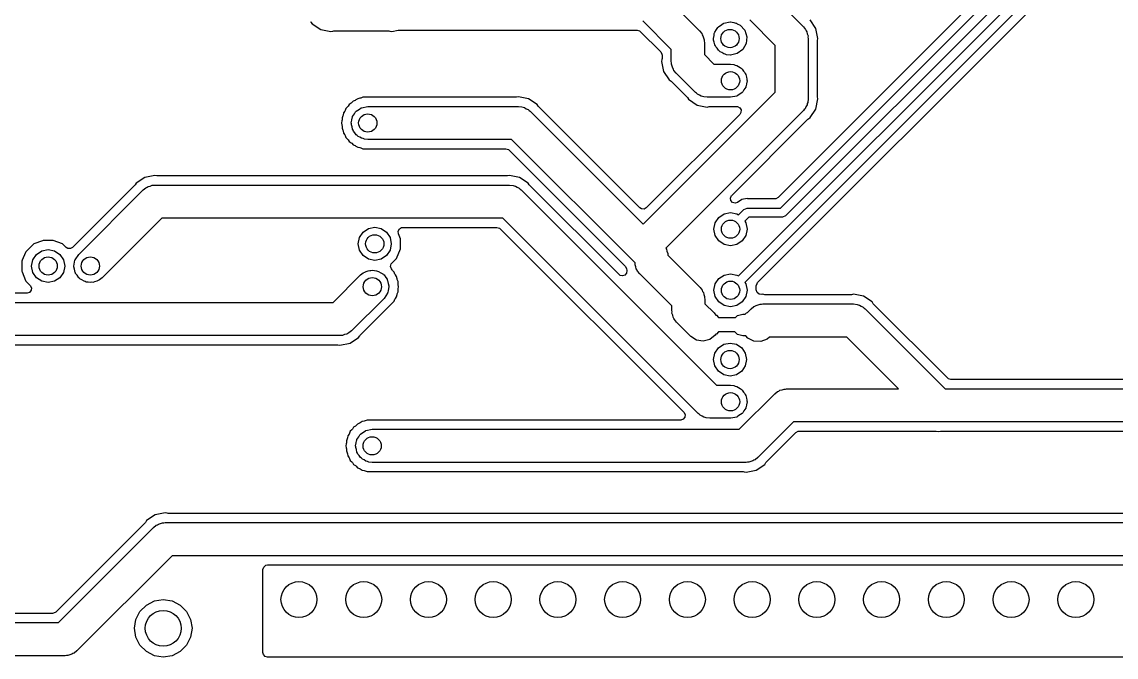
# Model space of a CAD drawing. Extents: x 2.66 to 5.22, y -3.92 to -3.24.
# Drawn here: x 3.431 to 4.03, y -3.921 to -3.574 of the extents above; entities that cross this region are included whole.
import ezdxf

# ---------------------------------------------------------------- set-up
doc = ezdxf.new("R2010")
doc.units = 0
doc.header["$MEASUREMENT"] = 0
doc.layers.add('BLACK', color=7, linetype='CONTINUOUS')

msp = doc.modelspace()

# ---------------------------------------------------------------- linework, layer by layer
at = {"layer": 'BLACK', "linetype": 'CONTINUOUS'}
for p, q in [((4.12528, -3.38929), (3.84489, -3.66968)), ((3.84624, -3.67545), (4.12954, -3.39215)), ((4.13235, -3.39642), (3.84904, -3.67972)), ((3.82318, -3.71265), (4.13369, -3.40215)), ((4.13649, -3.40642), (3.82672, -3.71619)), ((3.83373, -3.7163), (4.13784, -3.41219)), ((3.78101, -3.55757), (3.80191, -3.57848)), ((3.84221, -3.55972), (3.85877, -3.57627)), ((3.58894, -3.57326), (3.58925, -3.57364)), ((3.58925, -3.57364), (3.5899, -3.57461)), ((3.5899, -3.57461), (3.59456, -3.57773)), ((3.78646, -3.58863), (3.77086, -3.57303)), ((3.81222, -3.57627), (3.81405, -3.57505)), ((3.81405, -3.57505), (3.81494, -3.5744)), ((3.81494, -3.5744), (3.81505, -3.57438)), ((3.81505, -3.57438), (3.81516, -3.57431)), ((3.81516, -3.57431), (3.81862, -3.57362)), ((3.81862, -3.57362), (3.8189, -3.57362)), ((3.8189, -3.57362), (3.82078, -3.57382)), ((3.82078, -3.57382), (3.82172, -3.57424)), ((3.82172, -3.57424), (3.82209, -3.57431)), ((3.82209, -3.57431), (3.82249, -3.57458)), ((3.82249, -3.57458), (3.82422, -3.57535)), ((3.82422, -3.57535), (3.82674, -3.57815)), ((3.84331, -3.58643), (3.8294, -3.57252)), ((3.86564, -3.57718), (3.86252, -3.57252)), ((3.59456, -3.57773), (3.60006, -3.57882)), ((3.60006, -3.57882), (3.60121, -3.57859)), ((3.60121, -3.57859), (3.6017, -3.57854)), ((3.6017, -3.57854), (3.6319, -3.57854)), ((3.6319, -3.57854), (3.63239, -3.57859)), ((3.63239, -3.57859), (3.63353, -3.57882)), ((3.63353, -3.57882), (3.63706, -3.57812)), ((3.63706, -3.57812), (3.63755, -3.57807)), ((3.63755, -3.57807), (3.76772, -3.57807)), ((3.76772, -3.57807), (3.76909, -3.57847)), ((3.76909, -3.57847), (3.76951, -3.57881)), ((3.76951, -3.57881), (3.78068, -3.58998)), ((3.80191, -3.57848), (3.80311, -3.57995)), ((3.80311, -3.57995), (3.80336, -3.58062)), ((3.80336, -3.58062), (3.80378, -3.5812)), ((3.80378, -3.5812), (3.80403, -3.58236)), ((3.80957, -3.58268), (3.80988, -3.58109)), ((3.80988, -3.58109), (3.81001, -3.57988)), ((3.81001, -3.57988), (3.81018, -3.57958)), ((3.81018, -3.57958), (3.81026, -3.57921)), ((3.81026, -3.57921), (3.81128, -3.57768)), ((3.81128, -3.57768), (3.81189, -3.57662)), ((3.81189, -3.57662), (3.81208, -3.57648)), ((3.81208, -3.57648), (3.81222, -3.57627)), ((3.82674, -3.57815), (3.8279, -3.58173)), ((3.85877, -3.57627), (3.85996, -3.57775)), ((3.85996, -3.57775), (3.86021, -3.57841)), ((3.86021, -3.57841), (3.86063, -3.57899)), ((3.86063, -3.57899), (3.86088, -3.58015)), ((3.86088, -3.58015), (3.86131, -3.58126)), ((3.86131, -3.58126), (3.86127, -3.58198)), ((3.86673, -3.58268), (3.86564, -3.57718)), ((3.80403, -3.58236), (3.80446, -3.58347)), ((3.80446, -3.58347), (3.80442, -3.58418)), ((3.80442, -3.58418), (3.80457, -3.58488)), ((3.80457, -3.58488), (3.80457, -3.59146)), ((3.80966, -3.58317), (3.80957, -3.58268)), ((3.80962, -3.58362), (3.80966, -3.58317)), ((3.80997, -3.58472), (3.80962, -3.58362)), ((3.81026, -3.58614), (3.80997, -3.58472)), ((3.8106, -3.58666), (3.81026, -3.58614)), ((3.81078, -3.5872), (3.8106, -3.58666)), ((3.8115, -3.58801), (3.81078, -3.5872)), ((3.82751, -3.58548), (3.82563, -3.58874)), ((3.8279, -3.58173), (3.82751, -3.58548)), ((3.84331, -3.612), (3.84331, -3.58643)), ((3.86127, -3.58198), (3.86142, -3.58268)), ((3.86142, -3.58268), (3.86142, -3.61575)), ((3.86646, -3.58431), (3.86651, -3.58382)), ((3.86646, -3.61411), (3.86646, -3.58431)), ((3.86651, -3.58382), (3.86673, -3.58268)), ((3.78068, -3.58998), (3.78136, -3.59123)), ((3.78136, -3.59123), (3.78142, -3.59176)), ((3.78142, -3.59357), (3.78137, -3.59406)), ((3.78142, -3.59176), (3.78142, -3.59357)), ((3.78646, -3.59521), (3.78646, -3.58863)), ((3.80457, -3.59146), (3.80984, -3.59673)), ((3.81222, -3.58908), (3.8115, -3.58801)), ((3.81285, -3.5895), (3.81222, -3.58908)), ((3.8133, -3.59), (3.81285, -3.5895)), ((3.8142, -3.5904), (3.8133, -3.59)), ((3.81516, -3.59104), (3.8142, -3.5904)), ((3.81602, -3.59122), (3.81516, -3.59104)), ((3.81674, -3.59153), (3.81602, -3.59122)), ((3.81862, -3.59173), (3.81674, -3.59153)), ((3.8189, -3.59173), (3.81862, -3.59173)), ((3.82258, -3.59095), (3.8189, -3.59173)), ((3.82563, -3.58874), (3.82258, -3.59095)), ((3.78137, -3.59406), (3.78114, -3.59521)), ((3.78114, -3.59521), (3.78224, -3.60071)), ((3.78661, -3.59591), (3.78646, -3.59521)), ((3.78657, -3.59662), (3.78661, -3.59591)), ((3.78699, -3.59773), (3.78657, -3.59662)), ((3.78724, -3.59889), (3.78699, -3.59773)), ((3.78766, -3.59947), (3.78724, -3.59889)), ((3.78792, -3.60014), (3.78766, -3.59947)), ((3.80984, -3.59673), (3.8189, -3.59673)), ((3.8189, -3.59673), (3.82078, -3.59693)), ((3.82078, -3.59693), (3.8215, -3.59725)), ((3.8215, -3.59725), (3.82236, -3.59742)), ((3.82236, -3.59742), (3.82332, -3.59806)), ((3.82332, -3.59806), (3.82422, -3.59846)), ((3.82422, -3.59846), (3.82467, -3.59897)), ((3.82467, -3.59897), (3.8253, -3.59938)), ((3.8253, -3.59938), (3.82602, -3.60046)), ((3.78224, -3.60071), (3.78535, -3.60537)), ((3.78535, -3.60537), (3.78632, -3.60602)), ((3.78911, -3.60161), (3.78792, -3.60014)), ((3.79969, -3.61219), (3.78911, -3.60161)), ((3.82602, -3.60046), (3.82674, -3.60126)), ((3.82674, -3.60126), (3.82692, -3.6018)), ((3.82692, -3.6018), (3.82726, -3.60232)), ((3.82726, -3.60232), (3.82755, -3.60374)), ((3.82755, -3.60374), (3.8279, -3.60484)), ((3.8279, -3.60484), (3.82786, -3.6053)), ((3.82786, -3.6053), (3.82795, -3.60579)), ((3.78632, -3.60602), (3.7867, -3.60633)), ((3.7867, -3.60633), (3.79497, -3.6146)), ((3.82624, -3.61078), (3.82563, -3.61185)), ((3.82726, -3.60925), (3.82624, -3.61078)), ((3.82734, -3.60889), (3.82726, -3.60925)), ((3.82751, -3.60859), (3.82734, -3.60889)), ((3.82764, -3.60738), (3.82751, -3.60859)), ((3.82795, -3.60579), (3.82764, -3.60738)), ((3.61237, -3.61695), (3.61155, -3.61777)), ((3.61345, -3.6165), (3.61237, -3.61695)), ((3.61388, -3.61627), (3.61345, -3.6165)), ((3.61485, -3.61562), (3.61388, -3.61627)), ((3.616, -3.61539), (3.61485, -3.61562)), ((3.61647, -3.61525), (3.616, -3.61539)), ((3.61755, -3.6148), (3.61647, -3.61525)), ((3.70118, -3.6148), (3.61755, -3.6148)), ((3.70168, -3.61475), (3.70118, -3.6148)), ((3.70282, -3.61453), (3.70168, -3.61475)), ((3.70832, -3.61562), (3.70282, -3.61453)), ((3.71298, -3.61874), (3.70832, -3.61562)), ((3.77102, -3.68429), (3.84331, -3.612)), ((3.79497, -3.6146), (3.79528, -3.61498)), ((3.79528, -3.61498), (3.79593, -3.61595)), ((3.79593, -3.61595), (3.80059, -3.61906)), ((3.80029, -3.61258), (3.79969, -3.61219)), ((3.80077, -3.61311), (3.80029, -3.61258)), ((3.80185, -3.6136), (3.80077, -3.61311)), ((3.80285, -3.61424), (3.80185, -3.6136)), ((3.80355, -3.61435), (3.80285, -3.61424)), ((3.80421, -3.61464), (3.80355, -3.61435)), ((3.80609, -3.61484), (3.80421, -3.61464)), ((3.8189, -3.61484), (3.80609, -3.61484)), ((3.82236, -3.61415), (3.8189, -3.61484)), ((3.82247, -3.61408), (3.82236, -3.61415)), ((3.82258, -3.61406), (3.82247, -3.61408)), ((3.82347, -3.61341), (3.82258, -3.61406)), ((3.8253, -3.61219), (3.82347, -3.61341)), ((3.82544, -3.61198), (3.8253, -3.61219)), ((3.82563, -3.61185), (3.82544, -3.61198)), ((3.86142, -3.61575), (3.86122, -3.61763)), ((3.86564, -3.62125), (3.86673, -3.61575)), ((3.86651, -3.6146), (3.86646, -3.61411)), ((3.86673, -3.61575), (3.86651, -3.6146)), ((3.60708, -3.6234), (3.60685, -3.62454)), ((3.60773, -3.62243), (3.60708, -3.6234)), ((3.60796, -3.62199), (3.60773, -3.62243)), ((3.60841, -3.62091), (3.60796, -3.62199)), ((3.60923, -3.62009), (3.60841, -3.62091)), ((3.60954, -3.61971), (3.60923, -3.62009)), ((3.61019, -3.61874), (3.60954, -3.61971)), ((3.61116, -3.61809), (3.61019, -3.61874)), ((3.61155, -3.61777), (3.61116, -3.61809)), ((3.61301, -3.6239), (3.61363, -3.62284)), ((3.61363, -3.62284), (3.61381, -3.6227)), ((3.61381, -3.6227), (3.61395, -3.62249)), ((3.61395, -3.62249), (3.61578, -3.62127)), ((3.61578, -3.62127), (3.61667, -3.62063)), ((3.61667, -3.62063), (3.61679, -3.6206)), ((3.61679, -3.6206), (3.61689, -3.62053)), ((3.61689, -3.62053), (3.62035, -3.61984)), ((3.62035, -3.61984), (3.70282, -3.61984)), ((3.70282, -3.61984), (3.7047, -3.62004)), ((3.7047, -3.62004), (3.70536, -3.62033)), ((3.70536, -3.62033), (3.70607, -3.62044)), ((3.70607, -3.62044), (3.70706, -3.62109)), ((3.70706, -3.62109), (3.70814, -3.62157)), ((3.70814, -3.62157), (3.70862, -3.6221)), ((3.70862, -3.6221), (3.70922, -3.62249)), ((3.70922, -3.62249), (3.77102, -3.68429)), ((3.71363, -3.61971), (3.71298, -3.61874)), ((3.71394, -3.62009), (3.71363, -3.61971)), ((3.76924, -3.67538), (3.71394, -3.62009)), ((3.85877, -3.62215), (3.78347, -3.69744)), ((3.80059, -3.61906), (3.80609, -3.62016)), ((3.80609, -3.62016), (3.80724, -3.61993)), ((3.80724, -3.61993), (3.80773, -3.61988)), ((3.80773, -3.61988), (3.8222, -3.61988)), ((3.8222, -3.61988), (3.8222, -3.61996)), ((3.8222, -3.61996), (3.82267, -3.61991)), ((3.82267, -3.61991), (3.82394, -3.62055)), ((3.82394, -3.62055), (3.82466, -3.62177)), ((3.82461, -3.62319), (3.824, -3.62418)), ((3.82466, -3.62177), (3.82461, -3.62319)), ((3.85916, -3.62155), (3.85877, -3.62215)), ((3.85969, -3.62107), (3.85916, -3.62155)), ((3.86017, -3.61999), (3.85969, -3.62107)), ((3.86082, -3.61899), (3.86017, -3.61999)), ((3.86093, -3.61829), (3.86082, -3.61899)), ((3.86122, -3.61763), (3.86093, -3.61829)), ((3.86252, -3.62591), (3.86564, -3.62125)), ((3.60621, -3.62775), (3.60598, -3.6289)), ((3.60598, -3.6289), (3.60621, -3.63004)), ((3.60626, -3.62726), (3.60621, -3.62775)), ((3.60671, -3.62502), (3.60626, -3.62609)), ((3.60626, -3.62609), (3.60626, -3.62726)), ((3.60685, -3.62454), (3.60671, -3.62502)), ((3.6113, -3.6289), (3.61162, -3.62731)), ((3.6114, -3.62939), (3.6113, -3.6289)), ((3.61135, -3.62984), (3.6114, -3.62939)), ((3.61162, -3.62731), (3.61174, -3.6261)), ((3.61174, -3.6261), (3.61192, -3.6258)), ((3.61192, -3.6258), (3.61199, -3.62543)), ((3.61199, -3.62543), (3.61301, -3.6239)), ((3.824, -3.62418), (3.7728, -3.67538)), ((3.81954, -3.66851), (3.86117, -3.62687)), ((3.86117, -3.62687), (3.86155, -3.62656)), ((3.86155, -3.62656), (3.86252, -3.62591)), ((3.60621, -3.63004), (3.60626, -3.63053)), ((3.60626, -3.63053), (3.60626, -3.6317)), ((3.60626, -3.6317), (3.60671, -3.63278)), ((3.60671, -3.63278), (3.60685, -3.63325)), ((3.60685, -3.63325), (3.60708, -3.6344)), ((3.60708, -3.6344), (3.60773, -3.63537)), ((3.60773, -3.63537), (3.60796, -3.6358)), ((3.61171, -3.63094), (3.61135, -3.62984)), ((3.61199, -3.63236), (3.61171, -3.63094)), ((3.61234, -3.63288), (3.61199, -3.63236)), ((3.61251, -3.63343), (3.61234, -3.63288)), ((3.61323, -3.63423), (3.61251, -3.63343)), ((3.61395, -3.6353), (3.61323, -3.63423)), ((3.61458, -3.63572), (3.61395, -3.6353)), ((3.60796, -3.6358), (3.60841, -3.63688)), ((3.60841, -3.63688), (3.60923, -3.63771)), ((3.60923, -3.63771), (3.60954, -3.63809)), ((3.60954, -3.63809), (3.61019, -3.63906)), ((3.61019, -3.63906), (3.61116, -3.63971)), ((3.61116, -3.63971), (3.61155, -3.64002)), ((3.61155, -3.64002), (3.61237, -3.64085)), ((3.61237, -3.64085), (3.61345, -3.64129)), ((3.61345, -3.64129), (3.61388, -3.64153)), ((3.61503, -3.63622), (3.61458, -3.63572)), ((3.61593, -3.63662), (3.61503, -3.63622)), ((3.61689, -3.63726), (3.61593, -3.63662)), ((3.61775, -3.63744), (3.61689, -3.63726)), ((3.61847, -3.63775), (3.61775, -3.63744)), ((3.62035, -3.63795), (3.61847, -3.63775)), ((3.69907, -3.63795), (3.62035, -3.63795)), ((3.76662, -3.7055), (3.69907, -3.63795)), ((3.61388, -3.64153), (3.61485, -3.64217)), ((3.61485, -3.64217), (3.616, -3.6424)), ((3.616, -3.6424), (3.61647, -3.64255)), ((3.61647, -3.64255), (3.61755, -3.64299)), ((3.61755, -3.64299), (3.69594, -3.64299)), ((3.69594, -3.64299), (3.6973, -3.64339)), ((3.6973, -3.64339), (3.69772, -3.64373)), ((3.69772, -3.64373), (3.7612, -3.70721)), ((3.49828, -3.65865), (3.49362, -3.66176)), ((3.50378, -3.65756), (3.49828, -3.65865)), ((3.50493, -3.65778), (3.50378, -3.65756)), ((3.50542, -3.65783), (3.50493, -3.65778)), ((3.69632, -3.65783), (3.50542, -3.65783)), ((3.69681, -3.65778), (3.69632, -3.65783)), ((3.69795, -3.65756), (3.69681, -3.65778)), ((3.70345, -3.65865), (3.69795, -3.65756)), ((3.70812, -3.66176), (3.70345, -3.65865)), ((3.49266, -3.66312), (3.4588, -3.69697)), ((3.49297, -3.66273), (3.49266, -3.66312)), ((3.49362, -3.66176), (3.49297, -3.66273)), ((3.49738, -3.66552), (3.49885, -3.66433)), ((3.49885, -3.66433), (3.49952, -3.66407)), ((3.49952, -3.66407), (3.5001, -3.66365)), ((3.5001, -3.66365), (3.50126, -3.66341)), ((3.50126, -3.66341), (3.50237, -3.66298)), ((3.50237, -3.66298), (3.50308, -3.66302)), ((3.50308, -3.66302), (3.50378, -3.66287)), ((3.50378, -3.66287), (3.69795, -3.66287)), ((3.69795, -3.66287), (3.69984, -3.66307)), ((3.69984, -3.66307), (3.70049, -3.66336)), ((3.70049, -3.66336), (3.7012, -3.66347)), ((3.7012, -3.66347), (3.70219, -3.66412)), ((3.70219, -3.66412), (3.70328, -3.6646)), ((3.70328, -3.6646), (3.70376, -3.66513)), ((3.70376, -3.66513), (3.70436, -3.66552)), ((3.70876, -3.66273), (3.70812, -3.66176)), ((3.70908, -3.66312), (3.70876, -3.66273)), ((3.75786, -3.7119), (3.70908, -3.66312)), ((3.4621, -3.7008), (3.49738, -3.66552)), ((3.70436, -3.66552), (3.81128, -3.77244)), ((3.81882, -3.66997), (3.81939, -3.66867)), ((3.81905, -3.67138), (3.81882, -3.66997)), ((3.81999, -3.67243), (3.81905, -3.67138)), ((3.81939, -3.66867), (3.81954, -3.66851)), ((3.82501, -3.67085), (3.82272, -3.67238)), ((3.82795, -3.67027), (3.82501, -3.67085)), ((3.82845, -3.67036), (3.82795, -3.67027)), ((3.82894, -3.67041), (3.82845, -3.67036)), ((3.84311, -3.67041), (3.82894, -3.67041)), ((3.84364, -3.67036), (3.84311, -3.67041)), ((3.84489, -3.66968), (3.84364, -3.67036)), ((3.77014, -3.67596), (3.76924, -3.67538)), ((3.77155, -3.67606), (3.77014, -3.67596)), ((3.7728, -3.67538), (3.77155, -3.67606)), ((3.82136, -3.67281), (3.81999, -3.67243)), ((3.82272, -3.67238), (3.82136, -3.67281)), ((3.82318, -3.67919), (3.82618, -3.67619)), ((3.82618, -3.67619), (3.82795, -3.67545)), ((3.82795, -3.67545), (3.84624, -3.67545)), ((3.50753, -3.68098), (3.47491, -3.71361)), ((3.6942, -3.68098), (3.50753, -3.68098)), ((3.80112, -3.7879), (3.6942, -3.68098)), ((3.81053, -3.68354), (3.81249, -3.6806)), ((3.81249, -3.6806), (3.81543, -3.67864)), ((3.81543, -3.67864), (3.8189, -3.67795)), ((3.8189, -3.67795), (3.82236, -3.67864)), ((3.82236, -3.67864), (3.82318, -3.67919)), ((3.82899, -3.68045), (3.82672, -3.68272)), ((3.82672, -3.68272), (3.82726, -3.68354)), ((3.84727, -3.68045), (3.82899, -3.68045)), ((3.84904, -3.67972), (3.84727, -3.68045)), ((3.61581, -3.69157), (3.61777, -3.68863)), ((3.61777, -3.68863), (3.62071, -3.68667)), ((3.62071, -3.68667), (3.62417, -3.68598)), ((3.62417, -3.68598), (3.62764, -3.68667)), ((3.62764, -3.68667), (3.63058, -3.68863)), ((3.63058, -3.68863), (3.63254, -3.69157)), ((3.63699, -3.68809), (3.63762, -3.68682)), ((3.63714, -3.6895), (3.63699, -3.68809)), ((3.63762, -3.68682), (3.63884, -3.6861)), ((3.63884, -3.6861), (3.63947, -3.68602)), ((3.63947, -3.68602), (3.69107, -3.68602)), ((3.69107, -3.68602), (3.69243, -3.68642)), ((3.69243, -3.68642), (3.69285, -3.68676)), ((3.69285, -3.68676), (3.79333, -3.78724)), ((3.80984, -3.68701), (3.81053, -3.68354)), ((3.81053, -3.69047), (3.80984, -3.68701)), ((3.82726, -3.68354), (3.82795, -3.68701)), ((3.82795, -3.68701), (3.82726, -3.69047)), ((3.43715, -3.69539), (3.43318, -3.69936)), ((3.43758, -3.69511), (3.43715, -3.69539)), ((3.44224, -3.69332), (3.43758, -3.69511)), ((3.44268, -3.69324), (3.44224, -3.69332)), ((3.44775, -3.69324), (3.44268, -3.69324)), ((3.44817, -3.69331), (3.44775, -3.69324)), ((3.45321, -3.69511), (3.44817, -3.69331)), ((3.45367, -3.69541), (3.45321, -3.69511)), ((3.61512, -3.69504), (3.61581, -3.69157)), ((3.61581, -3.6985), (3.61512, -3.69504)), ((3.63254, -3.69157), (3.63323, -3.69504)), ((3.63323, -3.69504), (3.63254, -3.6985)), ((3.63827, -3.69223), (3.63714, -3.6895)), ((3.63827, -3.69784), (3.63827, -3.69223)), ((3.81249, -3.69341), (3.81053, -3.69047)), ((3.81543, -3.69537), (3.81249, -3.69341)), ((3.8189, -3.69606), (3.81543, -3.69537)), ((3.82236, -3.69537), (3.8189, -3.69606)), ((3.8253, -3.69341), (3.82236, -3.69537)), ((3.82726, -3.69047), (3.8253, -3.69341)), ((3.43291, -3.69977), (3.43113, -3.70403)), ((3.43318, -3.69936), (3.43291, -3.69977)), ((3.43703, -3.70374), (3.43899, -3.7008)), ((3.43899, -3.7008), (3.44193, -3.69884)), ((3.44193, -3.69884), (3.44539, -3.69815)), ((3.44539, -3.69815), (3.44886, -3.69884)), ((3.44886, -3.69884), (3.4518, -3.7008)), ((3.4518, -3.7008), (3.45376, -3.70374)), ((3.45524, -3.69697), (3.45367, -3.69541)), ((3.45614, -3.69755), (3.45524, -3.69697)), ((3.45756, -3.69765), (3.45614, -3.69755)), ((3.4588, -3.69697), (3.45756, -3.69765)), ((3.46014, -3.70374), (3.4621, -3.7008)), ((3.61777, -3.70144), (3.61581, -3.6985)), ((3.63254, -3.6985), (3.63058, -3.70144)), ((3.63612, -3.70302), (3.63827, -3.69784)), ((3.78347, -3.69744), (3.78386, -3.69798)), ((3.78386, -3.69798), (3.78411, -3.69914)), ((3.78411, -3.69914), (3.78453, -3.70025)), ((3.78453, -3.70025), (3.7845, -3.70097)), ((3.7845, -3.70097), (3.78456, -3.70129)), ((3.78456, -3.70129), (3.80219, -3.71891)), ((3.43113, -3.70403), (3.43103, -3.70451)), ((3.43103, -3.70451), (3.43103, -3.70994)), ((3.43634, -3.7072), (3.43703, -3.70374)), ((3.43703, -3.71067), (3.43634, -3.7072)), ((3.45376, -3.70374), (3.45445, -3.7072)), ((3.45445, -3.7072), (3.45376, -3.71067)), ((3.45945, -3.7072), (3.45988, -3.70505)), ((3.4595, -3.70745), (3.45945, -3.7072)), ((3.45988, -3.70505), (3.46005, -3.70396)), ((3.46005, -3.70396), (3.46011, -3.70386)), ((3.46011, -3.70386), (3.46014, -3.70374)), ((3.62071, -3.7034), (3.61777, -3.70144)), ((3.62417, -3.70409), (3.62071, -3.7034)), ((3.62764, -3.7034), (3.62417, -3.70409)), ((3.63058, -3.70144), (3.62764, -3.7034)), ((3.63284, -3.70739), (3.63322, -3.70602)), ((3.63322, -3.70602), (3.63358, -3.70556)), ((3.63358, -3.70556), (3.63612, -3.70302)), ((3.7612, -3.70721), (3.76189, -3.7085)), ((3.76668, -3.70582), (3.76662, -3.7055)), ((3.76665, -3.70653), (3.76668, -3.70582)), ((3.76707, -3.70764), (3.76665, -3.70653)), ((3.43103, -3.70994), (3.43112, -3.71039)), ((3.43112, -3.71039), (3.43291, -3.71504)), ((3.43899, -3.71361), (3.43703, -3.71067)), ((3.45376, -3.71067), (3.4518, -3.71361)), ((3.45946, -3.70768), (3.4595, -3.70745)), ((3.45978, -3.70886), (3.45946, -3.70768)), ((3.46014, -3.71067), (3.45978, -3.70886)), ((3.46035, -3.71098), (3.46014, -3.71067)), ((3.46044, -3.71132), (3.46035, -3.71098)), ((3.4612, -3.71226), (3.46044, -3.71132)), ((3.4621, -3.71361), (3.4612, -3.71226)), ((3.60137, -3.72717), (3.61643, -3.7121)), ((3.61643, -3.7121), (3.6179, -3.71091)), ((3.61643, -3.7121), (3.61643, -3.7121)), ((3.61643, -3.7121), (3.61643, -3.7121)), ((3.6179, -3.71091), (3.61864, -3.71063)), ((3.61864, -3.71063), (3.61937, -3.71014)), ((3.61937, -3.71014), (3.6205, -3.70991)), ((3.6205, -3.70991), (3.62142, -3.70956)), ((3.62142, -3.70956), (3.6221, -3.7096)), ((3.6221, -3.7096), (3.62283, -3.70945)), ((3.62283, -3.70945), (3.6241, -3.7097)), ((3.6241, -3.7097), (3.62518, -3.70976)), ((3.62518, -3.70976), (3.62569, -3.71002)), ((3.62569, -3.71002), (3.6263, -3.71014)), ((3.6263, -3.71014), (3.6275, -3.71094)), ((3.6275, -3.71094), (3.62853, -3.71147)), ((3.62853, -3.71147), (3.62882, -3.71182)), ((3.62882, -3.71182), (3.62924, -3.7121)), ((3.62924, -3.7121), (3.63014, -3.71345)), ((3.63327, -3.70875), (3.63284, -3.70739)), ((3.63364, -3.70931), (3.63327, -3.70875)), ((3.63396, -3.70969), (3.63364, -3.70931)), ((3.63478, -3.71052), (3.63396, -3.70969)), ((3.63523, -3.7116), (3.63478, -3.71052)), ((3.63546, -3.71203), (3.63523, -3.7116)), ((3.63611, -3.713), (3.63546, -3.71203)), ((3.63634, -3.71415), (3.63611, -3.713)), ((3.7584, -3.71231), (3.75786, -3.7119)), ((3.75978, -3.71264), (3.7584, -3.71231)), ((3.76112, -3.71217), (3.75978, -3.71264)), ((3.76199, -3.71104), (3.76112, -3.71217)), ((3.76189, -3.7085), (3.76212, -3.70963)), ((3.76212, -3.70963), (3.76199, -3.71104)), ((3.76732, -3.7088), (3.76707, -3.70764)), ((3.76774, -3.70938), (3.76732, -3.7088)), ((3.768, -3.71005), (3.76774, -3.70938)), ((3.76919, -3.71152), (3.768, -3.71005)), ((3.78673, -3.72907), (3.76919, -3.71152)), ((3.81249, -3.71407), (3.81543, -3.71211)), ((3.81543, -3.71211), (3.8189, -3.71142)), ((3.8189, -3.71142), (3.82236, -3.71211)), ((3.82236, -3.71211), (3.82318, -3.71265)), ((3.43291, -3.71504), (3.43319, -3.71547)), ((3.43319, -3.71547), (3.43554, -3.71782)), ((3.43554, -3.71782), (3.43622, -3.71907)), ((3.43622, -3.71907), (3.43612, -3.72049)), ((3.44193, -3.71557), (3.43899, -3.71361)), ((3.44539, -3.71626), (3.44193, -3.71557)), ((3.44886, -3.71557), (3.44539, -3.71626)), ((3.4518, -3.71361), (3.44886, -3.71557)), ((3.46252, -3.71389), (3.4621, -3.71361)), ((3.46281, -3.71424), (3.46252, -3.71389)), ((3.46384, -3.71477), (3.46281, -3.71424)), ((3.46504, -3.71557), (3.46384, -3.71477)), ((3.46565, -3.71569), (3.46504, -3.71557)), ((3.46616, -3.71595), (3.46565, -3.71569)), ((3.46724, -3.71601), (3.46616, -3.71595)), ((3.4685, -3.71626), (3.46724, -3.71601)), ((3.46924, -3.71611), (3.4685, -3.71626)), ((3.46992, -3.71615), (3.46924, -3.71611)), ((3.47084, -3.71579), (3.46992, -3.71615)), ((3.47197, -3.71557), (3.47084, -3.71579)), ((3.4727, -3.71508), (3.47197, -3.71557)), ((3.47344, -3.7148), (3.4727, -3.71508)), ((3.47491, -3.71361), (3.47344, -3.7148)), ((3.63014, -3.71345), (3.6309, -3.71439)), ((3.6309, -3.71439), (3.63099, -3.71473)), ((3.63099, -3.71473), (3.6312, -3.71504)), ((3.6312, -3.71504), (3.63156, -3.71684)), ((3.63189, -3.7185), (3.63146, -3.72066)), ((3.63156, -3.71684), (3.63188, -3.71803)), ((3.63188, -3.71803), (3.63184, -3.71826)), ((3.63184, -3.71826), (3.63189, -3.7185)), ((3.63648, -3.71462), (3.63634, -3.71415)), ((3.63693, -3.7157), (3.63648, -3.71462)), ((3.63693, -3.71687), (3.63693, -3.7157)), ((3.63698, -3.71736), (3.63693, -3.71687)), ((3.63721, -3.7185), (3.63698, -3.71736)), ((3.63698, -3.71965), (3.63721, -3.7185)), ((3.80219, -3.71891), (3.80338, -3.72038)), ((3.80984, -3.72047), (3.81053, -3.71701)), ((3.81053, -3.71701), (3.81249, -3.71407)), ((3.82672, -3.71619), (3.82726, -3.71701)), ((3.82726, -3.71701), (3.82795, -3.72047)), ((3.83299, -3.71808), (3.83339, -3.71672)), ((3.83299, -3.72029), (3.83299, -3.71808)), ((3.83339, -3.71672), (3.83373, -3.7163)), ((3.43376, -3.72213), (3.21562, -3.72213)), ((3.43394, -3.72212), (3.43376, -3.72213)), ((3.43527, -3.72162), (3.43394, -3.72212)), ((3.43612, -3.72049), (3.43527, -3.72162)), ((3.62924, -3.72491), (3.61152, -3.74262)), ((3.6312, -3.72197), (3.62924, -3.72491)), ((3.62924, -3.72491), (3.62924, -3.72491)), ((3.63122, -3.72185), (3.6312, -3.72197)), ((3.63129, -3.72175), (3.63122, -3.72185)), ((3.63146, -3.72066), (3.63129, -3.72175)), ((3.63523, -3.72541), (3.63546, -3.72497)), ((3.63546, -3.72497), (3.63611, -3.724)), ((3.63611, -3.724), (3.63634, -3.72286)), ((3.63634, -3.72286), (3.63648, -3.72239)), ((3.63648, -3.72239), (3.63693, -3.72131)), ((3.63693, -3.72014), (3.63698, -3.71965)), ((3.63693, -3.72131), (3.63693, -3.72014)), ((3.80338, -3.72038), (3.80364, -3.72105)), ((3.80364, -3.72105), (3.80406, -3.72163)), ((3.80406, -3.72163), (3.80431, -3.72279)), ((3.80431, -3.72279), (3.80473, -3.7239)), ((3.80473, -3.7239), (3.80469, -3.72461)), ((3.80469, -3.72461), (3.80484, -3.72531)), ((3.80484, -3.72531), (3.80484, -3.72781)), ((3.81053, -3.72394), (3.80984, -3.72047)), ((3.81249, -3.72688), (3.81053, -3.72394)), ((3.82726, -3.72394), (3.8253, -3.72688)), ((3.82795, -3.72047), (3.82726, -3.72394)), ((3.83347, -3.72177), (3.83299, -3.72029)), ((3.83459, -3.72264), (3.83347, -3.72177)), ((3.836, -3.72276), (3.83459, -3.72264)), ((3.83655, -3.72266), (3.836, -3.72276)), ((3.83769, -3.72288), (3.83655, -3.72266)), ((3.83818, -3.72293), (3.83769, -3.72288)), ((3.8846, -3.72293), (3.83818, -3.72293)), ((3.8851, -3.72288), (3.8846, -3.72293)), ((3.88624, -3.72266), (3.8851, -3.72288)), ((3.89174, -3.72375), (3.88624, -3.72266)), ((3.8964, -3.72687), (3.89174, -3.72375)), ((3.21843, -3.72717), (3.60137, -3.72717)), ((3.61624, -3.74503), (3.63478, -3.72649)), ((3.63478, -3.72649), (3.63523, -3.72541)), ((3.78673, -3.73157), (3.78673, -3.72907)), ((3.80484, -3.72781), (3.80992, -3.73289)), ((3.81543, -3.72884), (3.81249, -3.72688)), ((3.8189, -3.72953), (3.81543, -3.72884)), ((3.82236, -3.72884), (3.8189, -3.72953)), ((3.8253, -3.72688), (3.82236, -3.72884)), ((3.8282, -3.73257), (3.83014, -3.73062)), ((3.83014, -3.73062), (3.83161, -3.72943)), ((3.83161, -3.72943), (3.83228, -3.72918)), ((3.83228, -3.72918), (3.83286, -3.72876)), ((3.83286, -3.72876), (3.83402, -3.72851)), ((3.83402, -3.72851), (3.83513, -3.72808)), ((3.83513, -3.72808), (3.83584, -3.72812)), ((3.83584, -3.72812), (3.83655, -3.72797)), ((3.83655, -3.72797), (3.88624, -3.72797)), ((3.88624, -3.72797), (3.88812, -3.72817)), ((3.88812, -3.72817), (3.88878, -3.72846)), ((3.88878, -3.72846), (3.88949, -3.72857)), ((3.88949, -3.72857), (3.89048, -3.72922)), ((3.89048, -3.72922), (3.89156, -3.7297)), ((3.89156, -3.7297), (3.89204, -3.73023)), ((3.89204, -3.73023), (3.89264, -3.73062)), ((3.89264, -3.73062), (3.93643, -3.77441)), ((3.89705, -3.72784), (3.8964, -3.72687)), ((3.89736, -3.72822), (3.89705, -3.72784)), ((3.93778, -3.76863), (3.89736, -3.72822)), ((3.78688, -3.73227), (3.78673, -3.73157)), ((3.78684, -3.73298), (3.78688, -3.73227)), ((3.78727, -3.73409), (3.78684, -3.73298)), ((3.78752, -3.73525), (3.78727, -3.73409)), ((3.78794, -3.73583), (3.78752, -3.73525)), ((3.78819, -3.7365), (3.78794, -3.73583)), ((3.78938, -3.73797), (3.78819, -3.7365)), ((3.80992, -3.73289), (3.81091, -3.73412)), ((3.81091, -3.73412), (3.81113, -3.73418)), ((3.81113, -3.73418), (3.8123, -3.73535)), ((3.8123, -3.73535), (3.82165, -3.73535)), ((3.82165, -3.73535), (3.82264, -3.73436)), ((3.82264, -3.73436), (3.82559, -3.73357)), ((3.82559, -3.73357), (3.82699, -3.73357)), ((3.82699, -3.73357), (3.82771, -3.73285)), ((3.82771, -3.73285), (3.8282, -3.73257)), ((3.61152, -3.74262), (3.61005, -3.74381)), ((3.79711, -3.74569), (3.78938, -3.73797)), ((3.8123, -3.74323), (3.81113, -3.74441)), ((3.82127, -3.74323), (3.8123, -3.74323)), ((3.82264, -3.74459), (3.82127, -3.74323)), ((3.60512, -3.74528), (3.21843, -3.74528)), ((3.60582, -3.74513), (3.60512, -3.74528)), ((3.60653, -3.74516), (3.60582, -3.74513)), ((3.60764, -3.74474), (3.60653, -3.74516)), ((3.6088, -3.74449), (3.60764, -3.74474)), ((3.60938, -3.74407), (3.6088, -3.74449)), ((3.61005, -3.74381), (3.60938, -3.74407)), ((3.61062, -3.7495), (3.61528, -3.74638)), ((3.61528, -3.74638), (3.61593, -3.74541)), ((3.61593, -3.74541), (3.61624, -3.74503)), ((3.80027, -3.74774), (3.79711, -3.74569)), ((3.80399, -3.74833), (3.80027, -3.74774)), ((3.80762, -3.74736), (3.80399, -3.74833)), ((3.81055, -3.74499), (3.80762, -3.74736)), ((3.8108, -3.74449), (3.81055, -3.74499)), ((3.81113, -3.74441), (3.8108, -3.74449)), ((3.82559, -3.74538), (3.82264, -3.74459)), ((3.82732, -3.74538), (3.82559, -3.74538)), ((3.82831, -3.74661), (3.82732, -3.74538)), ((3.83166, -3.74832), (3.82831, -3.74661)), ((3.83542, -3.74851), (3.83166, -3.74832)), ((3.83894, -3.74716), (3.83542, -3.74851)), ((3.84027, -3.74608), (3.83894, -3.74716)), ((3.88249, -3.74608), (3.84027, -3.74608)), ((3.91082, -3.77441), (3.88249, -3.74608)), ((3.23148, -3.75031), (3.60348, -3.75031)), ((3.60348, -3.75031), (3.60397, -3.75036)), ((3.60397, -3.75036), (3.60512, -3.75059)), ((3.60512, -3.75059), (3.61062, -3.7495)), ((3.80956, -3.75839), (3.81025, -3.75492)), ((3.81025, -3.75492), (3.81222, -3.75198)), ((3.81222, -3.75198), (3.81515, -3.75002)), ((3.81515, -3.75002), (3.81862, -3.74933)), ((3.81862, -3.74933), (3.82208, -3.75002)), ((3.82208, -3.75002), (3.82502, -3.75198)), ((3.82502, -3.75198), (3.82699, -3.75492)), ((3.82699, -3.75492), (3.82767, -3.75839)), ((3.81025, -3.76185), (3.80956, -3.75839)), ((3.82767, -3.75839), (3.82699, -3.76185)), ((3.81222, -3.76479), (3.81025, -3.76185)), ((3.81515, -3.76675), (3.81222, -3.76479)), ((3.81862, -3.76744), (3.81515, -3.76675)), ((3.82208, -3.76675), (3.81862, -3.76744)), ((3.82502, -3.76479), (3.82208, -3.76675)), ((3.82699, -3.76185), (3.82502, -3.76479)), ((3.81128, -3.77244), (3.81889, -3.77244)), ((3.81889, -3.77244), (3.8189, -3.77244)), ((3.8189, -3.77244), (3.81892, -3.77244)), ((3.81892, -3.77244), (3.82078, -3.77264)), ((3.82078, -3.77264), (3.82149, -3.77296)), ((3.82149, -3.77296), (3.82236, -3.77313)), ((3.82236, -3.77313), (3.82333, -3.77377)), ((3.9382, -3.76897), (3.93778, -3.76863)), ((3.93956, -3.76937), (3.9382, -3.76897)), ((4.27986, -3.76937), (3.93956, -3.76937)), ((3.82333, -3.77377), (3.82422, -3.77417)), ((3.8237, -3.79658), (3.84321, -3.77706)), ((3.82422, -3.77417), (3.82467, -3.77467)), ((3.82467, -3.77467), (3.8253, -3.77509)), ((3.8253, -3.77509), (3.82602, -3.77617)), ((3.82602, -3.77617), (3.82674, -3.77697)), ((3.82674, -3.77697), (3.82691, -3.77751)), ((3.82691, -3.77751), (3.82726, -3.77803)), ((3.82726, -3.77803), (3.82755, -3.77945)), ((3.84321, -3.77706), (3.84468, -3.77587)), ((3.84468, -3.77587), (3.84535, -3.77561)), ((3.84535, -3.77561), (3.84593, -3.77519)), ((3.84593, -3.77519), (3.84709, -3.77495)), ((3.84709, -3.77495), (3.8482, -3.77452)), ((3.8482, -3.77452), (3.84891, -3.77456)), ((3.84891, -3.77456), (3.84961, -3.77441)), ((3.84961, -3.77441), (3.91082, -3.77441)), ((3.93643, -3.77441), (4.2815, -3.77441)), ((3.82726, -3.78496), (3.82625, -3.78648)), ((3.82734, -3.7846), (3.82726, -3.78496)), ((3.82751, -3.7843), (3.82734, -3.7846)), ((3.82764, -3.78308), (3.82751, -3.7843)), ((3.82755, -3.77945), (3.8279, -3.78055)), ((3.82795, -3.7815), (3.82764, -3.78308)), ((3.8279, -3.78055), (3.82786, -3.78101)), ((3.82786, -3.78101), (3.82795, -3.7815)), ((3.79306, -3.79103), (3.79173, -3.79153)), ((3.79391, -3.7899), (3.79306, -3.79103)), ((3.79333, -3.78724), (3.79401, -3.78848)), ((3.79401, -3.78848), (3.79391, -3.7899)), ((3.80172, -3.78829), (3.80112, -3.7879)), ((3.8022, -3.78882), (3.80172, -3.78829)), ((3.80329, -3.78931), (3.8022, -3.78882)), ((3.80428, -3.78995), (3.80329, -3.78931)), ((3.80499, -3.79006), (3.80428, -3.78995)), ((3.80564, -3.79035), (3.80499, -3.79006)), ((3.80753, -3.79055), (3.80564, -3.79035)), ((3.8189, -3.79055), (3.80753, -3.79055)), ((3.81902, -3.79053), (3.8189, -3.79055)), ((3.82236, -3.78986), (3.81902, -3.79053)), ((3.82246, -3.78979), (3.82236, -3.78986)), ((3.82258, -3.78977), (3.82246, -3.78979)), ((3.8235, -3.7891), (3.82258, -3.78977)), ((3.8253, -3.7879), (3.8235, -3.7891)), ((3.82544, -3.78769), (3.8253, -3.7879)), ((3.82563, -3.78756), (3.82544, -3.78769)), ((3.82625, -3.78648), (3.82563, -3.78756)), ((3.6116, -3.79682), (3.61078, -3.79765)), ((3.61192, -3.79644), (3.6116, -3.79682)), ((3.61257, -3.79547), (3.61192, -3.79644)), ((3.61354, -3.79482), (3.61257, -3.79547)), ((3.61392, -3.79451), (3.61354, -3.79482)), ((3.61474, -3.79368), (3.61392, -3.79451)), ((3.61582, -3.79324), (3.61474, -3.79368)), ((3.61626, -3.793), (3.61582, -3.79324)), ((3.61723, -3.79235), (3.61626, -3.793)), ((3.61837, -3.79213), (3.61723, -3.79235)), ((3.61885, -3.79198), (3.61837, -3.79213)), ((3.61992, -3.79154), (3.61885, -3.79198)), ((3.61926, -3.79727), (3.62273, -3.79658)), ((3.79155, -3.79154), (3.61992, -3.79154)), ((3.62273, -3.79658), (3.8237, -3.79658)), ((3.79173, -3.79153), (3.79155, -3.79154)), ((3.85336, -3.79252), (3.83385, -3.81203)), ((4.27775, -3.79252), (3.85336, -3.79252)), ((3.60908, -3.80175), (3.60863, -3.80283)), ((3.60863, -3.80283), (3.60863, -3.804)), ((3.60922, -3.80128), (3.60908, -3.80175)), ((3.60945, -3.80013), (3.60922, -3.80128)), ((3.6101, -3.79916), (3.60945, -3.80013)), ((3.61033, -3.79873), (3.6101, -3.79916)), ((3.61078, -3.79765), (3.61033, -3.79873)), ((3.61399, -3.80404), (3.61412, -3.80283)), ((3.61412, -3.80283), (3.61429, -3.80253)), ((3.61429, -3.80253), (3.61436, -3.80217)), ((3.61436, -3.80217), (3.61538, -3.80064)), ((3.61538, -3.80064), (3.616, -3.79957)), ((3.616, -3.79957), (3.61619, -3.79944)), ((3.61619, -3.79944), (3.61632, -3.79923)), ((3.61632, -3.79923), (3.61815, -3.79801)), ((3.61815, -3.79801), (3.61904, -3.79736)), ((3.61904, -3.79736), (3.61916, -3.79734)), ((3.61916, -3.79734), (3.61926, -3.79727)), ((3.83857, -3.81444), (3.85471, -3.7983)), ((3.85471, -3.7983), (3.85596, -3.79762)), ((3.85596, -3.79762), (3.8565, -3.79756)), ((3.8565, -3.79756), (3.93104, -3.79756)), ((3.93104, -3.79756), (3.93153, -3.79761)), ((3.93153, -3.79761), (3.93268, -3.79784)), ((3.93268, -3.79784), (3.93382, -3.79761)), ((3.93382, -3.79761), (3.93431, -3.79756)), ((3.93431, -3.79756), (4.27461, -3.79756)), ((3.60858, -3.80449), (3.60836, -3.80563)), ((3.60836, -3.80563), (3.60858, -3.80678)), ((3.60863, -3.804), (3.60858, -3.80449)), ((3.60858, -3.80678), (3.60863, -3.80727)), ((3.60863, -3.80727), (3.60863, -3.80844)), ((3.60863, -3.80844), (3.60908, -3.80951)), ((3.61367, -3.80563), (3.61399, -3.80404)), ((3.61377, -3.80612), (3.61367, -3.80563)), ((3.61372, -3.80658), (3.61377, -3.80612)), ((3.61408, -3.80768), (3.61372, -3.80658)), ((3.61436, -3.8091), (3.61408, -3.80768)), ((3.61471, -3.80962), (3.61436, -3.8091)), ((3.60908, -3.80951), (3.60922, -3.80999)), ((3.60922, -3.80999), (3.60945, -3.81113)), ((3.60945, -3.81113), (3.6101, -3.8121)), ((3.6101, -3.8121), (3.61033, -3.81254)), ((3.61033, -3.81254), (3.61078, -3.81362)), ((3.61078, -3.81362), (3.6116, -3.81444)), ((3.6116, -3.81444), (3.61192, -3.81482)), ((3.61192, -3.81482), (3.61257, -3.81579)), ((3.61489, -3.81016), (3.61471, -3.80962)), ((3.61561, -3.81096), (3.61489, -3.81016)), ((3.61632, -3.81203), (3.61561, -3.81096)), ((3.61695, -3.81245), (3.61632, -3.81203)), ((3.6174, -3.81296), (3.61695, -3.81245)), ((3.61831, -3.81336), (3.6174, -3.81296)), ((3.61926, -3.814), (3.61831, -3.81336)), ((3.62013, -3.81417), (3.61926, -3.814)), ((3.62084, -3.81449), (3.62013, -3.81417)), ((3.62273, -3.81469), (3.62084, -3.81449)), ((3.82745, -3.81469), (3.62273, -3.81469)), ((3.82815, -3.81454), (3.82745, -3.81469)), ((3.82886, -3.81458), (3.82815, -3.81454)), ((3.82997, -3.81415), (3.82886, -3.81458)), ((3.83113, -3.8139), (3.82997, -3.81415)), ((3.83171, -3.81348), (3.83113, -3.8139)), ((3.83238, -3.81323), (3.83171, -3.81348)), ((3.83385, -3.81203), (3.83238, -3.81323)), ((3.83761, -3.81579), (3.83826, -3.81482)), ((3.83826, -3.81482), (3.83857, -3.81444)), ((3.61257, -3.81579), (3.61354, -3.81644)), ((3.61354, -3.81644), (3.61392, -3.81675)), ((3.61392, -3.81675), (3.61474, -3.81758)), ((3.61474, -3.81758), (3.61582, -3.81803)), ((3.61582, -3.81803), (3.61626, -3.81826)), ((3.61626, -3.81826), (3.61723, -3.81891)), ((3.61723, -3.81891), (3.61837, -3.81914)), ((3.61837, -3.81914), (3.61885, -3.81928)), ((3.61885, -3.81928), (3.61992, -3.81973)), ((3.61992, -3.81973), (3.82581, -3.81973)), ((3.82581, -3.81973), (3.8263, -3.81977)), ((3.8263, -3.81977), (3.82745, -3.82)), ((3.82745, -3.82), (3.83295, -3.81891)), ((3.83295, -3.81891), (3.83761, -3.81579)), ((3.50395, -3.84342), (3.49929, -3.84653)), ((3.50945, -3.84232), (3.50395, -3.84342)), ((3.51059, -3.84255), (3.50945, -3.84232)), ((3.51109, -3.8426), (3.51059, -3.84255)), ((4.53734, -3.8426), (3.51109, -3.8426)), ((3.49833, -3.84788), (3.44962, -3.89658)), ((3.45097, -3.90236), (3.50305, -3.85029)), ((3.49864, -3.8475), (3.49833, -3.84788)), ((3.49929, -3.84653), (3.49864, -3.8475)), ((3.50305, -3.85029), (3.50452, -3.8491)), ((3.50452, -3.8491), (3.50519, -3.84884)), ((3.50519, -3.84884), (3.50577, -3.84842)), ((3.50577, -3.84842), (3.50693, -3.84817)), ((3.50693, -3.84817), (3.50803, -3.84775)), ((3.50803, -3.84775), (3.50875, -3.84779)), ((3.50875, -3.84779), (3.50945, -3.84764)), ((3.50945, -3.84764), (4.53898, -3.84764)), ((3.5132, -3.86575), (3.46113, -3.91782)), ((4.53523, -3.86575), (3.5132, -3.86575)), ((3.56299, -3.87331), (3.56339, -3.87194)), ((3.56299, -3.91874), (3.56299, -3.87331)), ((3.56339, -3.87194), (3.56447, -3.87102)), ((3.56447, -3.87102), (3.56551, -3.87079)), ((3.56551, -3.87079), (4.53209, -3.87079)), ((3.49565, -3.89625), (3.49914, -3.89276)), ((3.49914, -3.89276), (3.50353, -3.89052)), ((3.50353, -3.89052), (3.50839, -3.88975)), ((3.50839, -3.88975), (3.51326, -3.89052)), ((3.51326, -3.89052), (3.51765, -3.89276)), ((3.51765, -3.89276), (3.52113, -3.89625)), ((3.44784, -3.89732), (3.02214, -3.89732)), ((3.44838, -3.89727), (3.44784, -3.89732)), ((3.44962, -3.89658), (3.44838, -3.89727)), ((3.49342, -3.90064), (3.49565, -3.89625)), ((3.52113, -3.89625), (3.52337, -3.90064)), ((2.87186, -3.90236), (3.45097, -3.90236)), ((3.49265, -3.9055), (3.49342, -3.90064)), ((3.52337, -3.90064), (3.52414, -3.9055)), ((3.49342, -3.91037), (3.49265, -3.9055)), ((3.49565, -3.91476), (3.49342, -3.91037)), ((3.52337, -3.91037), (3.52113, -3.91476)), ((3.52414, -3.9055), (3.52337, -3.91037)), ((3.49914, -3.91824), (3.49565, -3.91476)), ((3.52113, -3.91476), (3.51765, -3.91824)), ((3.45472, -3.92047), (2.86811, -3.92047)), ((3.45543, -3.92032), (3.45472, -3.92047)), ((3.45614, -3.92036), (3.45543, -3.92032)), ((3.45725, -3.91994), (3.45614, -3.92036)), ((3.45841, -3.91969), (3.45725, -3.91994)), ((3.45899, -3.91927), (3.45841, -3.91969)), ((3.45966, -3.91901), (3.45899, -3.91927)), ((3.46113, -3.91782), (3.45966, -3.91901)), ((3.50353, -3.92048), (3.49914, -3.91824)), ((3.50839, -3.92125), (3.50353, -3.92048)), ((3.51326, -3.92048), (3.50839, -3.92125)), ((3.51765, -3.91824), (3.51326, -3.92048)), ((3.56322, -3.91979), (3.56299, -3.91874)), ((3.56415, -3.92086), (3.56322, -3.91979)), ((3.56551, -3.92126), (3.56415, -3.92086)), ((4.57753, -3.92126), (3.56551, -3.92126))]:
    msp.add_line(p, q, dxfattribs=at)
at = {"layer": 'BLACK'}
for centre, radius in [((3.81862, -3.58268), 0.005), ((3.8189, -3.60579), 0.005), ((3.62035, -3.6289), 0.005), ((3.8189, -3.68701), 0.005), ((3.62417, -3.69504), 0.005), ((3.44539, -3.7072), 0.005), ((3.4685, -3.7072), 0.005), ((3.62283, -3.7185), 0.005), ((3.8189, -3.72047), 0.005), ((3.81862, -3.75839), 0.005), ((3.8189, -3.7815), 0.005), ((3.62273, -3.80563), 0.005), ((3.58268, -3.88976), 0.00984), ((3.61811, -3.88976), 0.00984), ((3.65354, -3.88976), 0.00984), ((3.68898, -3.88976), 0.00984), ((3.72441, -3.88976), 0.00984), ((3.75984, -3.88976), 0.00984), ((3.79528, -3.88976), 0.00984), ((3.83071, -3.88976), 0.00984), ((3.86614, -3.88976), 0.00984), ((3.90157, -3.88976), 0.00984), ((3.93701, -3.88976), 0.00984), ((3.97244, -3.88976), 0.00984), ((4.00787, -3.88976), 0.00984), ((3.50839, -3.9055), 0.00984)]:
    msp.add_circle(centre, radius, dxfattribs=at)

doc.saveas('drawing.dxf')
